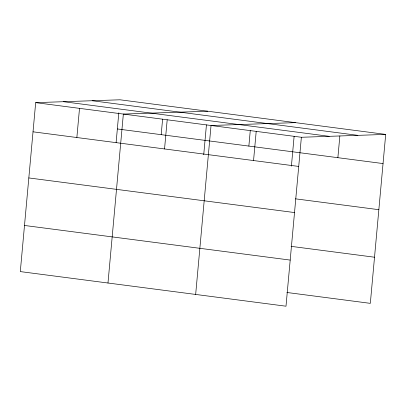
<?xml version="1.0" encoding="UTF-8"?>
<svg xmlns="http://www.w3.org/2000/svg" width="406" height="406" viewBox="0 0 406 406"><rect width="100%" height="100%" fill="white"/><g stroke="black" fill="none" stroke-linecap="round" stroke-linejoin="round"><path stroke-width="0.61" d="M385.7 134.406L120.003 99.79L35.677 102.647L20.3 271.594L285.997 306.21L301.374 137.269L385.7 134.406L370.323 303.353L286.89 292.477M76.861 137.522L79.515 108.361M116.101 142.663L118.816 112.817M107.981 283.018L123.353 114.076L207.684 111.214M161.187 134.66L162.603 119.151M164.542 148.946L167.196 119.785M203.726 154.711L206.441 124.86M195.662 294.441L211.034 125.5L295.365 122.637M248.868 146.084L250.279 130.575M253.552 160.543L256.201 131.382M291.406 166.135L294.122 136.284M337.878 157.68L339.852 135.964M92.177 100.734L357.874 135.35M63.503 101.703L329.2 136.325M35.677 102.647L301.374 137.269M117.349 128.951L383.046 163.567M33.023 131.813L298.72 166.43M295.411 198.823L378.849 209.694M28.821 177.94L294.523 212.556M291.087 246.351L374.525 257.221M24.497 225.467L290.194 260.084"/></g></svg>
